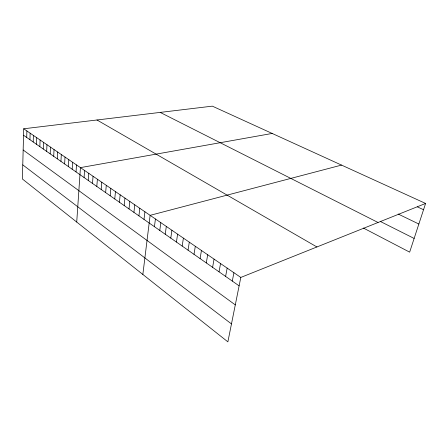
<?xml version="1.0" encoding="UTF-8"?>
<svg xmlns="http://www.w3.org/2000/svg" width="448" height="448" viewBox="0 0 448 448"><rect width="100%" height="100%" fill="white"/><g stroke="black" fill="none" stroke-linecap="round" stroke-linejoin="round"><path stroke-width="0.67" d="M425.6 203.448L212.335 106.148L23.71 128.778L22.4 178.998L227.875 341.852L240.806 277.435L425.6 203.448L409.651 252.146L363.412 228.043M26.712 137.463L26.897 130.956M29.932 139.709L30.134 133.174M33.191 141.988L33.404 135.414M36.495 144.295L36.725 137.687M39.844 146.636L40.096 139.994M43.238 149.005L43.506 142.33M46.676 151.407L46.967 144.698M50.17 153.849L50.478 147.106M53.71 156.324L54.034 149.542M57.299 158.827L57.646 152.012M60.939 161.375L61.309 154.521M64.635 163.951L65.022 157.063M68.382 166.572L68.79 159.645M72.184 169.226L72.615 162.266M76.042 171.926L76.496 164.92M76.726 222.057L80.433 167.619L272.166 133.448M84.067 177.531L84.577 170.453M88.25 180.454L88.777 173.331M92.495 183.417L93.05 176.26M96.807 186.43L97.39 179.228M101.186 189.493L101.797 182.246M105.638 192.601L106.277 185.315M110.163 195.759L110.835 188.434M114.761 198.974L115.461 191.604M119.431 202.238L120.165 194.824M124.186 205.559L124.953 198.1M129.013 208.936L129.814 201.432M133.93 212.363L134.764 204.82M138.925 215.858L139.793 208.27M144.01 219.408L144.911 211.775M142.85 274.462L150.125 215.337L341.533 165.094M154.437 226.694L155.422 218.971M159.79 230.434L160.815 222.662M165.245 234.242L166.309 226.425M170.789 238.118L171.898 230.25M176.439 242.066L177.593 234.147M182.19 246.081L183.389 238.118M188.048 250.174L189.297 242.166M194.012 254.346L195.311 246.282M200.094 258.591L201.443 250.482M206.287 262.92L207.687 254.761M212.604 267.327L214.054 259.118M219.038 271.824L220.545 263.564M225.602 276.41L227.17 268.1M232.294 281.086L233.918 272.72M417.43 206.892L423.545 209.731M398.177 214.032L418.858 224.028M380.425 221.502L414.137 238.448M160.199 112.403L378.05 222.488M96.981 119.986L316.915 246.966M23.71 128.778L240.806 277.435M23.542 135.246L239.114 285.852M23.156 149.99L235.295 304.903M22.77 164.864L231.476 323.932"/></g></svg>
